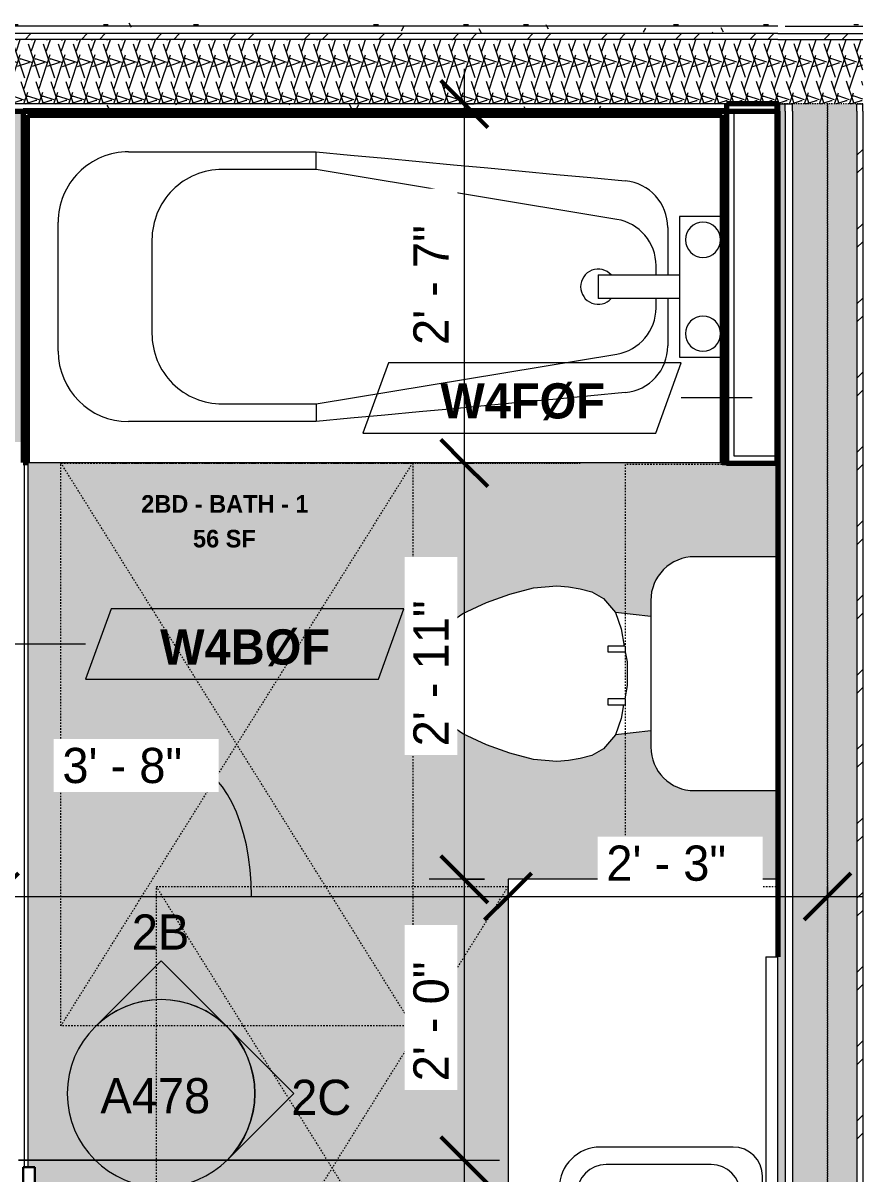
# Model space of a CAD drawing. Header units: inches. Extents: x -10240 to -8600, y 119 to 10383.
# Drawn here: x -9107.6 to -9036, y 10282.8 to 10380.9 of the extents above; entities that cross this region are included whole.
import ezdxf

# ---------------------------------------------------------------- set-up
doc = ezdxf.new("R2010")
doc.units = ezdxf.units.IN
doc.header["$MEASUREMENT"] = 0
doc.linetypes.add('Dash', pattern=[0.25, 0.125, -0.125])
doc.linetypes.add('Dash 3_32_', pattern=[0.1875, 0.09375, -0.09375])
for name, color, linetype, lineweight in [('0-3', 90, 'Continuous', 5), ('A-ANNO-DIMS', 211, 'Continuous', 9), ('A-ANNO-DIMS-32', 211, 'Continuous', 9), ('A-AREA-IDEN', 2, 'Continuous', 9), ('A-DETL-1', 90, 'Dash 3_32_', 18), ('A-DOOR', 31, 'Continuous', 18), ('A-DOOR-3', 31, 'Continuous', 9), ('A-DOOR-4', 31, 'Continuous', 30), ('A-DOOR-FRAM-3', 31, 'Continuous', 30), ('A-GENM', 5, 'Continuous', 9), ('A-GENM-HDLN', 13, 'Dash', 9), ('A-WALL', 113, 'Continuous', 18), ('A-WALL-2', 250, 'Continuous', 18), ('A-WALL-4', 113, 'Continuous', 70), ('A-WALL-IDEN', 211, 'Continuous', 9), ('A-WALL-PATT-1', 50, 'Continuous', 9), ('A-WALL-PATT-2', 253, 'Continuous', 9), ('A-WALL-PATT-3', 8, 'Continuous', 9), ('G-ANNO-SYMB', 111, 'Continuous', 9), ('I-WALL-1', 7, 'Continuous', 70), ('P-SANR-FIXT', 6, 'Continuous', 9), ('Q-CASE', 31, 'Continuous', 9), ('Q-CASE-2', 31, 'Dash', 9)]:
    doc.layers.add(name, color=color, linetype=linetype, lineweight=lineweight)
doc.layers.add('A-AREA-PATT-1', color=255, linetype='Continuous', lineweight=9, transparency=1)
doc.styles.add('Century Gothic', font='ufonts.com_century-gothic.ttf', dxfattribs={"height": 3})
doc.styles.add('Century Gothic_B', font='GOTHICB.TTF', dxfattribs={"height": 3})
doc.styles.add('Century Gothic_B_1', font='GOTHICB.TTF', dxfattribs={"height": 1.5})
doc.dimstyles.new('OD_1__HACK', dxfattribs={"dimscale": 12, "dimtxt": 3.132505, "dimasz": 0.333333, "dimexe": 0.25, "dimexo": 0.166667, "dimgap": 0.041667, "dimtad": 1, "dimdec": 0, "dimzin": 3, "dimdsep": 46, "dimlunit": 4, "dimtxsty": 'Century Gothic', "dimblk1": 'OBLIQUE', "dimblk2": 'OBLIQUE', "dimsah": 1, "dimcen": 0.09, "dimdle": 0.25, "dimazin": 0, "dimtfac": 1, "dimtdec": 4, "dimtix": 1, "dimtmove": 0, "dimatfit": 3, "dimfxl": 1, "dimtvp": 1, "dimtfill": 1, "dimfrac": 2, "dimtolj": 1, "dimtzin": 0, "dimarcsym": 2})
doc.dimstyles.new('OD_1__HACK_1', dxfattribs={"dimscale": 12, "dimtxt": 3.132505, "dimasz": 0.333333, "dimexe": 0.25, "dimexo": 0.166667, "dimgap": 0.041667, "dimtad": 1, "dimdec": 0, "dimzin": 3, "dimdsep": 46, "dimlunit": 4, "dimtxsty": 'Century Gothic', "dimblk1": 'OBLIQUE', "dimblk2": 'OBLIQUE', "dimsah": 1, "dimcen": 0.09, "dimdle": 0.25, "dimazin": 0, "dimtfac": 1, "dimtdec": 4, "dimtix": 1, "dimtmove": 1, "dimatfit": 3, "dimfxl": 1, "dimtvp": 1, "dimtfill": 1, "dimfrac": 2, "dimtolj": 1, "dimtzin": 0, "dimarcsym": 2})
pattern_1 = [(0, (0, 0), (10.24, 2.56), [0.422, -7.258, 0.422, -7.258, -40.96]), (0, (0, 0), (10.24, 2.56), [-15.36, 0.422, -14.938, 0.422, -7.258, -17.92]), (0, (0, 0), (10.24, 2.56), [-38.4, 0.422, -4.698, 0.422, -12.378]), (120, (3.84, 1.28), (-7.33702503, 7.58810013), [0.422, -7.258, 0.422, -7.258, -40.96]), (120, (3.84, 1.28), (-7.33702503, 7.58810013), [-15.36, 0.422, -14.938, 0.422, -7.258, -17.92]), (120, (3.84, 1.28), (-7.33702503, 7.58810013), [-38.4, 0.422, -4.698, 0.422, -12.378]), (240, (5.12, 6.4), (-2.90297497, -10.14810013), [0.422, -7.258, 0.422, -7.258, -40.96]), (240, (5.12, 6.4), (-2.90297497, -10.14810013), [-15.36, 0.422, -14.938, 0.422, -7.258, -17.92]), (240, (5.12, 6.4), (-2.90297497, -10.14810013), [-38.4, 0.422, -4.698, 0.422, -12.378])]
pattern_2 = [(161.57, (0.16, 0.16), (-1.279773737, -0.000426766), [0, -9.107, 1.011, 0]), (18.43, (-0.16, 0.16), (-1.279773737, 0.000426766), [0, -9.107, 1.011, 0]), (108.43, (0.16, 0.16), (0.639452382, -3.199964008), [3.035, -7.083]), (71.57, (-0.16, 0.16), (0.639452382, 3.199964008), [3.035, -7.083])]
pattern_3 = [(45, (0, 0), (-3.1678384, 3.1678384), []), (45, (0, 4.8), (-3.1678384, 3.1678384), [])]

# ---------------------------------------------------------------- blocks, each defined once
blk = doc.blocks.new('CTR - 1st Phase - Common Walls_rvt-1-2ND _ 3RD FLOOR - 2BD A - ADA TYPE B')
at = {"layer": 'A-WALL-PATT-1'}
h = blk.add_hatch(dxfattribs=at)
h.set_pattern_fill('FP_1', color=256, style=0, pattern_type=2)
h.set_pattern_definition(pattern_1)
h.paths.add_polyline_path([(-3344.947, 10380.664), (-3342.974, 10380.664), (-3342.974, 10380.936), (-3418.299, 10380.936), (-3418.299, 10380.664), (-3354.192, 10380.664)], flags=0)
h = blk.add_hatch(dxfattribs=at)
h.set_pattern_fill('FP_1', color=256, style=0, pattern_type=2)
h.set_pattern_definition(pattern_1)
h.paths.add_polyline_path([(-3342.349, 10380.664), (-3335.701, 10380.664), (-3335.701, 10380.936), (-3342.974, 10380.936), (-3342.974, 10380.664)], flags=0)
h = blk.add_hatch(dxfattribs=at)
h.set_pattern_fill('FP_1', color=256, style=0, pattern_type=2)
h.set_pattern_definition(pattern_1)
h.paths.add_polyline_path([(-3417.799, 10380.039), (-3342.349, 10380.044), (-3342.349, 10380.664), (-3417.799, 10380.664), (-3417.799, 10380.106)], flags=0)
h = blk.add_hatch(dxfattribs=at)
h.set_pattern_fill('FP_1', color=256, style=0, pattern_type=2)
h.set_pattern_definition(pattern_1)
h.paths.add_polyline_path([(-3335.701, 10380.039), (-3335.701, 10380.664), (-3342.349, 10380.664), (-3342.349, 10380.039), (-3341.724, 10380.039)], flags=0)
h = blk.add_hatch(dxfattribs=at)
h.set_pattern_fill('FP_1', color=256, style=0, pattern_type=2)
h.set_pattern_definition(pattern_1)
h.paths.add_polyline_path([(-3411.174, 10373.414), (-3342.974, 10373.414), (-3342.974, 10374.039), (-3411.174, 10374.039)], flags=0)
h = blk.add_hatch(dxfattribs=at)
h.set_pattern_fill('FP_1', color=256, style=0, pattern_type=2)
h.set_pattern_definition(pattern_1)
h.paths.add_polyline_path([(-3342.974, 9988.439), (-3342.349, 9988.439), (-3342.349, 10374.039), (-3342.974, 10374.039), (-3342.974, 10027.943)], flags=0)
h = blk.add_hatch(dxfattribs=at)
h.set_pattern_fill('FP_1', color=256, style=0, pattern_type=2)
h.set_pattern_definition(pattern_1)
h.paths.add_polyline_path([(-3335.701, 9988.439), (-3335.701, 10374.039), (-3335.724, 10374.039), (-3335.724, 9988.439)], flags=0)
at = {"layer": 'A-WALL-PATT-2'}
h = blk.add_hatch(dxfattribs=at)
h.set_pattern_fill('FP_2', color=256, style=0, pattern_type=2)
h.set_pattern_definition(pattern_2)
h.paths.add_polyline_path([(-3347.258, 10374.039), (-3341.724, 10374.051), (-3341.724, 10379.539), (-3416.674, 10379.539), (-3416.674, 10374.039), (-3349.569, 10374.039)], flags=0)
h = blk.add_hatch(dxfattribs=at)
h.set_pattern_fill('FP_2', color=256, style=0, pattern_type=2)
h.set_pattern_definition(pattern_2)
h.paths.add_polyline_path([(-3336.224, 10374.039), (-3335.701, 10374.039), (-3335.701, 10379.539), (-3341.724, 10379.539), (-3341.724, 10374.039)], flags=0)
h = blk.add_hatch(dxfattribs=at)
h.set_pattern_fill('FP_2', color=256, style=0, pattern_type=2)
h.set_pattern_definition(pattern_2)
h.paths.add_polyline_path([(-3336.224, 9988.439), (-3336.224, 10374.039), (-3341.724, 10374.039), (-3341.724, 9988.439)], flags=0)
at = {"layer": 'A-WALL-PATT-3'}
h = blk.add_hatch(dxfattribs=at)
h.set_pattern_fill('FP_3', color=256, style=0, pattern_type=2)
h.set_pattern_definition(pattern_3)
h.paths.add_polyline_path([(-3372.683, 10379.539), (-3341.724, 10379.539), (-3341.724, 10380.039), (-3417.174, 10380.039), (-3417.174, 10379.539), (-3391.174, 10379.539)], flags=0)
h = blk.add_hatch(dxfattribs=at)
h.set_pattern_fill('FP_3', color=256, style=0, pattern_type=2)
h.set_pattern_definition(pattern_3)
h.paths.add_polyline_path([(-3335.701, 10379.539), (-3335.701, 10380.039), (-3341.724, 10380.039), (-3341.724, 10379.539)], flags=0)
h = blk.add_hatch(dxfattribs=at)
h.set_pattern_fill('FP_3', color=256, style=0, pattern_type=2)
h.set_pattern_definition(pattern_3)
h.paths.add_polyline_path([(-3335.724, 9988.439), (-3335.724, 10374.039), (-3336.224, 10374.039), (-3336.224, 9988.439)], flags=0)
at = {"layer": 'A-WALL-2'}
for p, q in [((-3342.974, 10380.664), (-3417.799, 10380.664)), ((-3342.974, 10380.039), (-3417.174, 10380.039)), ((-3342.974, 10380.039), (-3342.349, 10380.039)), ((-3342.349, 10380.664), (-3341.724, 10380.664)), ((-3342.349, 10380.039), (-3341.724, 10380.039)), ((-3342.349, 10380.039), (-3341.724, 10380.039)), ((-3341.724, 10380.664), (-3335.701, 10380.664)), ((-3341.724, 10380.039), (-3335.701, 10380.039)), ((-3342.974, 10379.539), (-3416.674, 10379.539)), ((-3342.974, 10379.539), (-3341.724, 10379.539)), ((-3341.724, 10379.539), (-3335.701, 10379.539)), ((-3342.974, 10374.039), (-3411.174, 10374.039)), ((-3342.974, 10374.039), (-3342.349, 10374.039)), ((-3342.349, 10373.414), (-3342.349, 10374.039)), ((-3342.349, 10374.039), (-3341.724, 10374.039)), ((-3341.724, 10373.414), (-3341.724, 10374.039)), ((-3336.224, 10373.414), (-3336.224, 10374.039)), ((-3336.224, 10374.039), (-3335.724, 10374.039)), ((-3336.224, 10374.039), (-3335.724, 10374.039)), ((-3335.724, 10373.414), (-3335.724, 10374.039)), ((-3335.724, 10374.039), (-3335.701, 10374.039)), ((-3335.724, 10374.039), (-3335.701, 10374.039)), ((-3342.349, 10373.414), (-3342.349, 9988.439)), ((-3341.724, 10373.414), (-3341.724, 9988.439)), ((-3336.224, 10373.414), (-3336.224, 9988.439)), ((-3335.724, 10373.414), (-3335.724, 9988.439))]:
    blk.add_line(p, q, dxfattribs=at)
at = {"layer": 'I-WALL-1'}
for p, q in [((-3410.549, 10373.414), (-3342.974, 10373.414)), ((-3342.974, 10373.414), (-3342.974, 10301.289))]:
    blk.add_line(p, q, dxfattribs=at)
blk = doc.blocks.new('Basic Wall _ INT - W4BØF - _5_8 GYP - 2X4 WOOD_BATT_ - 5_8 GYP_ - ___-2845250-2ND _ 3RD FLOOR - 2BD A - ADA TYPE B')
at = {"layer": 'A-WALL'}
for p, q in [((-3407.224, 10283.364), (-3407.224, 10343.449)), ((-3406.935, 10343.449), (-3406.935, 10283.364))]:
    blk.add_line(p, q, dxfattribs=at)
blk = doc.blocks.new('SWING - SINGLE - FLUSH - 2-8 x 6-8 - PASSAGE-3199406-2ND _ 3RD FLOOR - 2BD A - ADA TYPE B')
at = {"layer": 'A-DOOR-3'}
blk.add_arc((16, 2.375), 32.067, 93.57587, 180, dxfattribs=at)
at = {"layer": 'A-DOOR-4'}
for p, q in [((14, 2.375), (14, 34.379)), ((16, 34.379), (14, 34.379)), ((16, 2.375), (16, 34.379)), ((16, 2.375), (14, 2.375))]:
    blk.add_line(p, q, dxfattribs=at)
at = {"layer": 'A-DOOR-FRAM-3'}
for p, q in [((-16, 3.375), (-19, 3.375)), ((-19, 3.375), (-19, 2.375)), ((-16, 2.375), (-16, 3.375)), ((19, 3.375), (16, 3.375)), ((16, 3.375), (16, 2.375)), ((19, 2.375), (19, 3.375)), ((-19, 2.375), (-16, 2.375)), ((16, 2.375), (19, 2.375)), ((-16, -2.375), (-19, -2.375)), ((-19, -2.375), (-19, -3.375)), ((-16, -3.375), (-16, -2.375)), ((19, -2.375), (16, -2.375)), ((16, -2.375), (16, -3.375)), ((19, -3.375), (19, -2.375)), ((-19, -3.375), (-16, -3.375)), ((16, -3.375), (19, -3.375))]:
    blk.add_line(p, q, dxfattribs=at)
blk = doc.blocks.new('M_Sink Vanity-Square - 500 x 440mm-1352614-2ND _ 3RD FLOOR - 2BD A - ADA TYPE B')
at = {"layer": 'P-SANR-FIXT'}
for p, q in [((7.96, 7.092), (-6.725, 7.092)), ((3.618, 7.092), (-2.882, 7.092)), ((0.118, 6.329), (0.118, 1.59)), ((1.118, 6.329), (1.118, 1.59)), ((0.118, 5.217), (-5.225, 5.217)), ((-2.882, 5.592), (0.118, 5.592)), ((1.118, 5.592), (3.618, 5.592)), ((6.46, 5.217), (1.118, 5.217)), ((-9.225, 4.592), (-9.225, -6.73)), ((10.46, -6.91), (10.46, 4.592)), ((-7.725, 2.717), (-7.725, -6.23)), ((8.96, -6.23), (8.96, 2.717)), ((-5.225, -8.73), (6.46, -8.73)), ((-5.725, -10.23), (7.139, -10.23))]:
    blk.add_line(p, q, dxfattribs=at)
for centre, radius, start, end in [((-6.725, 4.592), 2.5, 90, 180), ((-2.882, 6.342), 0.75, 90, 270), ((-1.882, 6.342), 0.75, 360, 180), ((2.618, 6.342), 0.75, 360, 180), ((3.618, 6.342), 0.75, 270, 90), ((7.96, 4.592), 2.5, 360, 90), ((-1.882, 6.342), 0.75, 180, 0), ((0.618, 6.329), 0.5, 360, 180), ((2.618, 6.342), 0.75, 180, 360), ((-5.225, 2.717), 2.5, 90, 180), ((6.46, 2.717), 2.5, 0, 90), ((0.618, 0.125), 1, 360, 180), ((0.618, 1.59), 0.5, 180, 0), ((0.618, 0.125), 1, 180, 0), ((-5.725, -6.73), 3.5, 180, 270), ((-5.225, -6.23), 2.5, 180, 270), ((6.46, -6.23), 2.5, 270, 0), ((7.139, -6.91), 3.321, 270, 0)]:
    blk.add_arc(centre, radius, start, end, dxfattribs=at)
blk = doc.blocks.new('Toilet-Domestic-3D - Toilet-Domestic-3D-3234795-2ND _ 3RD FLOOR - 2BD A - ADA TYPE B')
at = {"layer": 'P-SANR-FIXT'}
for p, q in [((-1.874, 11.5), (-0.5, 12)), ((-0.5, 12), (0.5, 12)), ((0.5, 12), (1.874, 11.5)), ((-3.74, 10), (-2.74, 11)), ((-2.74, 11), (-1.874, 11.5)), ((1.874, 11.5), (2.74, 11)), ((2.74, 11), (3.74, 10)), ((-5.127, 8), (-3.74, 10)), ((3.74, 10), (5.127, 8)), ((-6.06, 6), (-5.127, 8)), ((5.127, 8), (6.06, 6)), ((-6.788, 4), (-6.06, 6)), ((6.06, 6), (6.788, 4)), ((-7.326, 1.992), (-6.788, 4)), ((6.788, 4), (7.326, 1.992)), ((-7.5, 0), (-7.326, 1.992)), ((7.326, 1.992), (7.5, 0)), ((-7.413, -0.996), (-7.5, 0)), ((7.5, 0), (7.413, -0.996)), ((-7.236, -2), (-7.413, -0.996)), ((7.413, -0.996), (7.236, -2)), ((-6.968, -3), (-7.236, -2)), ((7.236, -2), (6.968, -3)), ((-6.401, -4), (-6.968, -3)), ((6.968, -3), (6.401, -4)), ((-5.209, -5), (-6.401, -4)), ((6.401, -4), (5.209, -5)), ((-3.836, -5.5), (-5.209, -5)), ((-4.862, -8.024), (-5.209, -5)), ((-2.648, -5.709), (-3.836, -5.5)), ((-1, -6), (-2.159, -5.796)), ((1.852, -5.85), (1, -6)), ((3.836, -5.5), (2.341, -5.764)), ((5.209, -5), (3.836, -5.5)), ((4.862, -8.024), (5.209, -5)), ((1, -6), (-1, -6)), ((6.25, -8.024), (-6.25, -8.024)), ((-9.976, -11.75), (-9.976, -18.851)), ((9.976, -18.851), (9.976, -11.75))]:
    blk.add_line(p, q, dxfattribs=at)
for centre, start, end in [((-6.25, -11.75), 90, 180), ((6.25, -11.75), 0, 90)]:
    blk.add_arc(centre, 3.726, start, end, dxfattribs=at)
blk = doc.blocks.new('Bath Vanity - Bath Vanity 60_-2708009-2ND _ 3RD FLOOR - 2BD A - ADA TYPE B')
at = {"layer": 'Q-CASE'}
for p, q in [((-29.262, -1), (-29.262, -24)), ((30.738, -24), (30.738, -1)), ((-29.262, -24), (30.738, -24))]:
    blk.add_line(p, q, dxfattribs=at)
blk = doc.blocks.new('Bath Tub - Maestro - 60_x30_-1372872-2ND _ 3RD FLOOR - 2BD A - ADA TYPE B')
at = {"layer": 'P-SANR-FIXT'}
for p, q in [((59.625, 0), (0.375, 0)), ((35, -3.5), (51, -3.5)), ((35, -5), (35, -3.5)), ((35, -5), (9.345, -9.257)), ((43, -5), (35, -5)), ((4, -9), (0.375, -9)), ((4, -14), (4, -9)), ((57, -9.5), (57, -20.5)), ((5, -14), (5, -9.955)), ((49, -19), (49, -11)), ((6, -13.203), (6, -14)), ((4, -16), (4, -14)), ((4, -14), (10.938, -14)), ((10.938, -16), (10.938, -14)), ((4, -21), (4, -16)), ((10.938, -16), (4, -16)), ((5, -20.045), (5, -16)), ((6, -16), (6, -16.797)), ((0.375, -21), (4, -21)), ((9.345, -20.743), (35, -25)), ((35, -25), (35, -26.5)), ((35, -25), (43, -25)), ((51, -26.5), (35, -26.5))]:
    blk.add_line(p, q, dxfattribs=at)
at = {"layer": 'P-SANR-FIXT', "flags": 128}
for points in [[(8.627, -5.973), (11.557, -5.698), (14.487, -5.423), (17.418, -5.148), (20.348, -4.874), (23.279, -4.599), (26.209, -4.324), (29.139, -4.049), (32.07, -3.775), (35, -3.5)], [(35, -26.5), (32.07, -26.225), (29.139, -25.951), (26.209, -25.676), (23.279, -25.401), (20.348, -25.126), (17.418, -24.852), (14.487, -24.577), (11.557, -24.302), (8.627, -24.027)]]:
    blk.add_lwpolyline(points, dxfattribs=at)
at = {"layer": 'P-SANR-FIXT'}
for centre, radius, start, end in [((51, -9.5), 6, 0, 90), ((43, -11), 6, 360, 90), ((9, -9.955), 4, 95.35583, 180), ((2, -11), 1.5, 0, 180), ((10, -13.203), 4, 99.42227, 180), ((2, -11), 1.5, 180, 360), ((10.938, -15), 1.5, 0, 137.92893), ((10.938, -15), 1.5, 222.07107, 360), ((2, -19), 1.5, 0, 180), ((10, -16.797), 4, 180, 260.57773), ((2, -19), 1.5, 180, 360), ((43, -19), 6, 270, 0), ((9, -20.045), 4, 180, 264.64417), ((51, -20.5), 6, 270, 0)]:
    blk.add_arc(centre, radius, start, end, dxfattribs=at)
blk = doc.blocks.new('ADA Clearances - 30_x48_-1721104-2ND _ 3RD FLOOR - 2BD A - ADA TYPE B')
at = {"layer": 'A-GENM-HDLN'}
for p, q in [((15, 24), (-15, -24)), ((-15, 24), (15, -24)), ((-15, -24), (-15, 24)), ((-15, 24), (15, 24)), ((15, 24), (15, -24)), ((15, -24), (-15, -24))]:
    blk.add_line(p, q, dxfattribs=at)
blk = doc.blocks.new('ADA Clearances - 30_x48_-V4-2ND _ 3RD FLOOR - 2BD A - ADA TYPE B')
at = {"layer": 'A-GENM-HDLN'}
for p, q in [((15, 24), (-15, -24)), ((-15, 24), (15, -24)), ((-15, 24), (15, 24)), ((15, 24), (15, -24)), ((15, -24), (-15, -24))]:
    blk.add_line(p, q, dxfattribs=at)
blk = doc.blocks.new('BATHROOM MIRROR - BATHROOM MIRROR 48_-3124766-2ND _ 3RD FLOOR - 2BD A - ADA TYPE B')
at = {"layer": 'Q-CASE'}
for p, q in [((24.738, 24), (-23.262, 24)), ((-23.262, 23), (-23.262, 24)), ((24.738, 24), (24.738, 23)), ((-23.262, 23), (24.738, 23))]:
    blk.add_line(p, q, dxfattribs=at)
blk = doc.blocks.new('300 Series Wall Hung Cabinet_326 - 36_-2909952-2ND _ 3RD FLOOR - 2BD A - ADA TYPE B')
at = {"layer": 'Q-CASE'}
for p, q in [((-2.5, -13.188), (-2.012, -13.188)), ((-2.5, -13.188), (-2.5, -14.687)), ((-2.012, -14.687), (-2.012, -13.188)), ((2, -13.188), (2.488, -13.188)), ((2, -13.188), (2, -14.687)), ((2.488, -14.687), (2.488, -13.188)), ((-2.5, -14.687), (-2.012, -14.687)), ((2, -14.687), (2.488, -14.687))]:
    blk.add_line(p, q, dxfattribs=at)
at = {"layer": 'Q-CASE-2'}
for p, q in [((18, -0.188), (-18, -0.188)), ((-18, -0.188), (-18, -13.188)), ((18, -13.188), (18, -0.188)), ((-18, -13.188), (18, -13.188))]:
    blk.add_line(p, q, dxfattribs=at)
blk = doc.blocks.new('Basic Wall _ INT - W4FØF - INT - _5_8 GYP - 2X4 WOOD_BATT__ - ___-3100134-2ND _ 3RD FLOOR - 2BD A - ADA TYPE B')
at = {"layer": 'A-WALL'}
for p, q in [((-3347.762, 10343.449), (-3347.762, 10343.414)), ((-3347.474, 10343.414), (-3347.762, 10343.414)), ((-3347.474, 10343.449), (-3347.474, 10343.414)), ((-3347.392, 10343.414), (-3347.474, 10343.414)), ((-3347.349, 10343.414), (-3347.392, 10343.414))]:
    blk.add_line(p, q, dxfattribs=at)
blk = doc.blocks.new('Elevation - Filled Arrow-152140-2ND _ 3RD FLOOR - 2BD A - ADA TYPE B')
at = {"layer": 'G-ANNO-SYMB'}
for start, end in [(360, 180), (180, 360)]:
    blk.add_arc((0, 0), 0.25, start, end, dxfattribs=at)
blk = doc.blocks.new('Elevation - Filled Arrow-151867-2ND _ 3RD FLOOR - 2BD A - ADA TYPE B')
at = {"layer": 'G-ANNO-SYMB'}
for p, q in [((0, 0.3536), (-0.1768, 0.1768)), ((0.1768, 0.1768), (0, 0.3536))]:
    blk.add_line(p, q, dxfattribs=at)
blk.add_arc((0, 0), 0.25, 45, 135, dxfattribs=at)
blk = doc.blocks.new('DIMBLOCK50-2ND _ 3RD FLOOR - 2BD A - ADA TYPE B')
at = {"layer": 'A-ANNO-DIMS-32', "lineweight": 50}
for p, q in [((-9110.022, 10306.444), (-9108.022, 10308.444)), ((-9066.272, 10306.444), (-9064.272, 10308.444)), ((-9110.022, 10306.444), (-9112.022, 10304.444)), ((-9066.272, 10306.444), (-9068.272, 10304.444))]:
    blk.add_line(p, q, dxfattribs=at)
at = {"layer": 'A-ANNO-DIMS-32'}
for p, q in [((-9110.022, 10307.273), (-9110.022, 10303.444)), ((-9110.022, 10306.444), (-9110.022, 10307.273)), ((-9066.272, 10307.273), (-9066.272, 10303.444)), ((-9066.272, 10306.444), (-9066.272, 10307.273)), ((-9110.022, 10306.444), (-9066.272, 10306.444))]:
    blk.add_line(p, q, dxfattribs=at)
blk.add_ellipse((-9093.797, 10306.444), major_axis=(0, 11.292), ratio=0.500402, start_param=4.712389, end_param=6.283185, dxfattribs=at)
at = {"layer": 'A-ANNO-DIMS-32', "color": 0, "insert": (-9104.289, 10319.12), "char_height": 3, "width": 12.58969, "attachment_point": 1, "line_spacing_factor": 0.984502, "style": 'Century Gothic', "bg_fill": 3, "box_fill_scale": 1.25, "bg_fill_color": 256, "bg_fill_true_color": 13158600, "bg_fill_transparency": 0}
blk.add_mtext('3\' - 8"', dxfattribs=at)
blk = doc.blocks.new('_Oblique')
at = {"color": 0, "linetype": 'ByBlock', "lineweight": -2}
blk.add_line((-0.5, -0.5), (0.5, 0.5), dxfattribs=at)
blk = doc.blocks.new('DIMBLOCK51-2ND _ 3RD FLOOR - 2BD A - ADA TYPE B')
at = {"layer": 'A-ANNO-DIMS-32', "lineweight": 50}
for p, q in [((-9066.272, 10306.444), (-9064.272, 10308.444)), ((-9039.022, 10306.444), (-9037.022, 10308.444)), ((-9066.272, 10306.444), (-9068.272, 10304.444)), ((-9039.022, 10306.444), (-9041.022, 10304.444))]:
    blk.add_line(p, q, dxfattribs=at)
at = {"layer": 'A-ANNO-DIMS-32'}
for p, q in [((-9066.272, 10307.273), (-9066.272, 10303.444)), ((-9066.272, 10306.444), (-9066.272, 10307.273)), ((-9039.022, 10307.273), (-9039.022, 10303.444)), ((-9039.022, 10306.444), (-9039.022, 10307.273)), ((-9066.272, 10306.444), (-9036.022, 10306.444))]:
    blk.add_line(p, q, dxfattribs=at)
at = {"layer": 'A-ANNO-DIMS-32', "color": 0, "insert": (-9057.892, 10310.79), "char_height": 3, "width": 12.58969, "attachment_point": 1, "line_spacing_factor": 0.984502, "style": 'Century Gothic', "bg_fill": 3, "box_fill_scale": 1.25, "bg_fill_color": 256, "bg_fill_true_color": 13158600, "bg_fill_transparency": 0}
blk.add_mtext('2\' - 3"', dxfattribs=at)
blk = doc.blocks.new('DIMBLOCK52-2ND _ 3RD FLOOR - 2BD A - ADA TYPE B')
at = {"layer": 'A-ANNO-DIMS-32'}
for p, q in [((-9070.007, 10377.039), (-9070.007, 10343.414)), ((-9069.178, 10374.039), (-9073.007, 10374.039)), ((-9070.007, 10374.039), (-9069.178, 10374.039)), ((-9069.178, 10343.414), (-9073.007, 10343.414)), ((-9070.007, 10343.414), (-9069.178, 10343.414))]:
    blk.add_line(p, q, dxfattribs=at)
at = {"layer": 'A-ANNO-DIMS-32', "lineweight": 50}
for p, q in [((-9070.007, 10374.039), (-9072.007, 10376.039)), ((-9070.007, 10374.039), (-9068.007, 10372.039)), ((-9070.007, 10343.414), (-9072.007, 10345.414)), ((-9070.007, 10343.414), (-9068.007, 10341.414))]:
    blk.add_line(p, q, dxfattribs=at)
at = {"layer": 'A-ANNO-DIMS-32', "color": 0, "insert": (-9074.352, 10353.481), "char_height": 3, "width": 12.58969, "attachment_point": 1, "rotation": 90, "line_spacing_factor": 0.984502, "style": 'Century Gothic', "bg_fill": 3, "box_fill_scale": 1.25, "bg_fill_color": 256, "bg_fill_true_color": 13158600, "bg_fill_transparency": 0}
blk.add_mtext('2\' - 7"', dxfattribs=at)
blk = doc.blocks.new('DIMBLOCK53-2ND _ 3RD FLOOR - 2BD A - ADA TYPE B')
at = {"layer": 'A-ANNO-DIMS-32', "lineweight": 50}
for p, q in [((-9070.007, 10343.414), (-9072.007, 10345.414)), ((-9070.007, 10343.414), (-9068.007, 10341.414)), ((-9070.007, 10307.914), (-9072.007, 10309.914)), ((-9070.007, 10307.914), (-9068.007, 10305.914))]:
    blk.add_line(p, q, dxfattribs=at)
at = {"layer": 'A-ANNO-DIMS-32'}
for p, q in [((-9069.178, 10343.414), (-9073.007, 10343.414)), ((-9070.007, 10343.414), (-9070.007, 10307.914)), ((-9070.007, 10343.414), (-9069.178, 10343.414)), ((-9068.272, 10307.914), (-9073.007, 10307.914)), ((-9070.007, 10307.914), (-9068.272, 10307.914))]:
    blk.add_line(p, q, dxfattribs=at)
at = {"layer": 'A-ANNO-DIMS-32', "color": 0, "insert": (-9074.352, 10319.25), "char_height": 3, "width": 15.39402, "attachment_point": 1, "rotation": 90, "line_spacing_factor": 0.984502, "style": 'Century Gothic', "bg_fill": 3, "box_fill_scale": 1.25, "bg_fill_color": 256, "bg_fill_true_color": 13158600, "bg_fill_transparency": 0}
blk.add_mtext('2\' - 11"', dxfattribs=at)
blk = doc.blocks.new('DIMBLOCK54-2ND _ 3RD FLOOR - 2BD A - ADA TYPE B')
at = {"layer": 'A-ANNO-DIMS-32', "lineweight": 50}
for p, q in [((-9070.007, 10307.914), (-9072.007, 10309.914)), ((-9070.007, 10307.914), (-9068.007, 10305.914)), ((-9070.007, 10283.949), (-9072.007, 10285.949)), ((-9070.007, 10283.949), (-9068.007, 10281.949))]:
    blk.add_line(p, q, dxfattribs=at)
at = {"layer": 'A-ANNO-DIMS-32'}
for p, q in [((-9068.272, 10307.914), (-9073.007, 10307.914)), ((-9070.007, 10307.914), (-9070.007, 10283.949)), ((-9070.007, 10307.914), (-9068.272, 10307.914)), ((-9108.022, 10283.949), (-9067.007, 10283.949)), ((-9070.007, 10283.949), (-9108.022, 10283.949))]:
    blk.add_line(p, q, dxfattribs=at)
at = {"layer": 'A-ANNO-DIMS-32', "color": 0, "insert": (-9074.352, 10290.686), "char_height": 3, "width": 12.58969, "attachment_point": 1, "rotation": 90, "line_spacing_factor": 0.984502, "style": 'Century Gothic', "bg_fill": 3, "box_fill_scale": 1.25, "bg_fill_color": 256, "bg_fill_true_color": 13158600, "bg_fill_transparency": 0}
blk.add_mtext('2\' - 0"', dxfattribs=at)
blk = doc.blocks.new('DIMBLOCK55-2ND _ 3RD FLOOR - 2BD A - ADA TYPE B')
at = {"layer": 'A-ANNO-DIMS-32', "lineweight": 50}
for p, q in [((-9070.007, 10283.949), (-9072.007, 10285.949)), ((-9070.007, 10283.949), (-9068.007, 10281.949)), ((-9070.007, 10247.914), (-9072.007, 10249.914)), ((-9070.007, 10247.914), (-9068.007, 10245.914))]:
    blk.add_line(p, q, dxfattribs=at)
at = {"layer": 'A-ANNO-DIMS-32'}
for p, q in [((-9108.022, 10283.949), (-9067.007, 10283.949)), ((-9070.007, 10283.949), (-9108.022, 10283.949)), ((-9070.007, 10283.949), (-9070.007, 10247.914)), ((-9068.272, 10247.914), (-9073.007, 10247.914)), ((-9070.007, 10247.914), (-9068.272, 10247.914))]:
    blk.add_line(p, q, dxfattribs=at)
at = {"layer": 'A-ANNO-DIMS-32', "color": 0, "insert": (-9074.352, 10260.686), "char_height": 3, "width": 12.58969, "attachment_point": 1, "rotation": 90, "line_spacing_factor": 0.984502, "style": 'Century Gothic', "bg_fill": 3, "box_fill_scale": 1.25, "bg_fill_color": 256, "bg_fill_true_color": 13158600, "bg_fill_transparency": 0}
blk.add_mtext('3\' - 0"', dxfattribs=at)
blk = doc.blocks.new('Wall Tag - ONE-2663183-2ND _ 3RD FLOOR - 2BD A - ADA TYPE B')
at = {"layer": 'A-WALL-IDEN'}
for p, q in [((-0.3561, 0.0937), (-0.4244, -0.0937)), ((0.4244, 0.0937), (-0.3561, 0.0937)), ((0.3561, -0.0937), (0.4244, 0.0937)), ((-0.4244, -0.0937), (0.3561, -0.0937))]:
    blk.add_line(p, q, dxfattribs=at)

msp = doc.modelspace()

# ---------------------------------------------------------------- hatches: boundary and pattern name
at = {"layer": 'A-AREA-PATT-1'}
h = msp.add_hatch(color=256, dxfattribs=at)
h.paths.add_polyline_path([(-9072.981, 10245.364), (-9070.022, 10245.364), (-9070.022, 10248.739), (-9067.022, 10248.739), (-9067.022, 10248.153), (-9066.272, 10248.153), (-9066.272, 10307.914), (-9043.272, 10307.914), (-9043.272, 10315.472), (-9050.373, 10315.472), (-9051.337, 10315.599), (-9052.236, 10315.972), (-9053.008, 10316.564), (-9053.6, 10317.336), (-9053.972, 10318.234), (-9054.099, 10319.199), (-9054.099, 10320.587), (-9057.123, 10320.239), (-9058.123, 10319.048), (-9059.123, 10318.481), (-9060.123, 10318.213), (-9061.127, 10318.036), (-9062.123, 10317.949), (-9064.115, 10318.123), (-9066.272, 10318.715), (-9068.123, 10319.389), (-9070.123, 10320.321), (-9072.123, 10321.709), (-9073.123, 10322.709), (-9073.623, 10323.575), (-9074.123, 10324.949), (-9074.123, 10325.949), (-9073.623, 10327.322), (-9073.123, 10328.188), (-9072.123, 10329.188), (-9070.123, 10330.576), (-9068.123, 10331.509), (-9066.123, 10332.236), (-9064.115, 10332.774), (-9062.123, 10332.949), (-9061.127, 10332.862), (-9060.123, 10332.685), (-9059.123, 10332.417), (-9058.123, 10331.85), (-9057.123, 10330.658), (-9054.099, 10330.31), (-9054.099, 10331.699), (-9053.972, 10332.663), (-9053.6, 10333.562), (-9053.008, 10334.334), (-9052.236, 10334.926), (-9051.337, 10335.298), (-9050.373, 10335.425), (-9043.272, 10335.425), (-9043.272, 10343.414), (-9048.06, 10343.414), (-9048.06, 10343.449), (-9107.233, 10343.449), (-9107.233, 10283.364), (-9106.647, 10283.364), (-9106.647, 10280.364), (-9110.022, 10280.364), (-9110.022, 10248.364), (-9107.022, 10248.364), (-9107.022, 10248.739), (-9104.022, 10248.739), (-9104.022, 10245.364), (-9091.472, 10245.364)], flags=0)
h.paths.add_polyline_path([(-9110.022, 10345.214), (-9107.647, 10345.214), (-9107.647, 10373.414), (-9110.847, 10373.414), (-9110.847, 10349.089), (-9110.022, 10348.09), (-9110.022, 10345.839)], flags=0)

# ---------------------------------------------------------------- linework, layer by layer
at = {"layer": 'A-DETL-1'}
for p, q in [((-9039.022, 10374.039), (-9118.822, 10374.039)), ((-9035.999, 10374.039), (-9039.022, 10374.039)), ((-9039.022, 10374.039), (-9039.022, 9988.439)), ((-9039.022, 9988.439), (-9039.022, 10374.039)), ((-9100.022, 10343.414), (-9060.022, 10343.414)), ((-9058.022, 10307.914), (-9066.272, 10307.914)), ((-9066.272, 10307.914), (-9066.272, 10247.914))]:
    msp.add_line(p, q, dxfattribs=at)
at = {"layer": 'A-WALL'}
for p, q in [((-9043.522, 10374.039), (-9043.522, 10343.414)), ((-9043.522, 10373.414), (-9047.022, 10373.414)), ((-9047.022, 10373.414), (-9047.022, 10344.039)), ((-9047.022, 10344.039), (-9043.522, 10344.039))]:
    msp.add_line(p, q, dxfattribs=at)
at = {"layer": 'A-WALL-4'}
for p, q in [((-9043.272, 10374.039), (-9047.647, 10374.039)), ((-9047.647, 10374.039), (-9047.647, 10343.414)), ((-9043.272, 10343.414), (-9043.272, 10374.039)), ((-9047.647, 10373.449), (-9107.647, 10373.449)), ((-9107.647, 10373.449), (-9107.647, 10343.449)), ((-9107.272, 10373.074), (-9048.022, 10373.074)), ((-9107.272, 10343.449), (-9107.272, 10373.074)), ((-9048.022, 10373.074), (-9048.022, 10343.449)), ((-9047.647, 10343.449), (-9047.647, 10373.449)), ((-9107.647, 10343.449), (-9107.272, 10343.449)), ((-9048.022, 10343.449), (-9047.647, 10343.449)), ((-9047.647, 10343.414), (-9043.272, 10343.414))]:
    msp.add_line(p, q, dxfattribs=at)
at = {"layer": 'A-WALL-IDEN'}
for p, q in [((-9045.459, 10348.965), (-9051.497, 10348.965)), ((-9110.022, 10327.981), (-9102.311, 10327.981))]:
    msp.add_line(p, q, dxfattribs=at)

# ---------------------------------------------------------------- block references
at = {"layer": '0-3'}
msp.add_blockref('CTR - 1st Phase - Common Walls_rvt-1-2ND _ 3RD FLOOR - 2BD A - ADA TYPE B', (-5700.298, 0), dxfattribs=at)
at = {"layer": 'A-DOOR', "rotation": 269.9999999999993}
msp.add_blockref('SWING - SINGLE - FLUSH - 2-8 x 6-8 - PASSAGE-3199406-2ND _ 3RD FLOOR - 2BD A - ADA TYPE B', (-9110.022, 10264.364), dxfattribs=at)
at = {"layer": 'A-GENM', "rotation": 180}
for name, p in [('ADA Clearances - 30_x48_-1721104-2ND _ 3RD FLOOR - 2BD A - ADA TYPE B', (-9089.407, 10319.414)), ('ADA Clearances - 30_x48_-V4-2ND _ 3RD FLOOR - 2BD A - ADA TYPE B', (-9081.272, 10283.289))]:
    msp.add_blockref(name, p, dxfattribs=at)
at = {"layer": 'A-WALL'}
for name in ['Basic Wall _ INT - W4BØF - _5_8 GYP - 2X4 WOOD_BATT_ - 5_8 GYP_ - ___-2845250-2ND _ 3RD FLOOR - 2BD A - ADA TYPE B', 'Basic Wall _ INT - W4FØF - INT - _5_8 GYP - 2X4 WOOD_BATT__ - ___-3100134-2ND _ 3RD FLOOR - 2BD A - ADA TYPE B']:
    msp.add_blockref(name, (-5700.298, 0), dxfattribs=at)
at = {"layer": 'G-ANNO-SYMB', "xscale": 31.99999999999999, "yscale": 31.99999999999999, "zscale": 31.99999999999999}
for name in ['Elevation - Filled Arrow-151867-2ND _ 3RD FLOOR - 2BD A - ADA TYPE B', 'Elevation - Filled Arrow-152140-2ND _ 3RD FLOOR - 2BD A - ADA TYPE B']:
    msp.add_blockref(name, (-9095.871, 10289.649), dxfattribs=at)
at = {"layer": 'G-ANNO-SYMB', "extrusion": (0, 0, -1), "xscale": 31.99999999999999, "yscale": 31.99999999999999, "zscale": 31.99999999999999, "rotation": 89.99999999999955}
msp.add_blockref('Elevation - Filled Arrow-151867-2ND _ 3RD FLOOR - 2BD A - ADA TYPE B', (9095.871, 10289.649), dxfattribs=at)
at = {"layer": 'P-SANR-FIXT'}
for name, p, rotation in [('Bath Tub - Maestro - 60_x30_-1372872-2ND _ 3RD FLOOR - 2BD A - ADA TYPE B', (-9047.647, 10343.449), 180), ('Toilet-Domestic-3D - Toilet-Domestic-3D-3234795-2ND _ 3RD FLOOR - 2BD A - ADA TYPE B', (-9062.123, 10325.449), 89.99999999990094), ('M_Sink Vanity-Square - 500 x 440mm-1352614-2ND _ 3RD FLOOR - 2BD A - ADA TYPE B', (-9051.671, 10275.857), 269.9999999996434)]:
    msp.add_blockref(name, p, dxfattribs=dict(at, rotation=rotation))
at = {"layer": 'Q-CASE'}
for name, p, rotation in [('300 Series Wall Hung Cabinet_326 - 36_-2909952-2ND _ 3RD FLOOR - 2BD A - ADA TYPE B', (-9043.084, 10325.289), 269.9999999999746), ('Bath Vanity - Bath Vanity 60_-2708009-2ND _ 3RD FLOOR - 2BD A - ADA TYPE B', (-9042.272, 10278.652), 269.9999999998242), ('BATHROOM MIRROR - BATHROOM MIRROR 48_-3124766-2ND _ 3RD FLOOR - 2BD A - ADA TYPE B', (-9067.272, 10278.027), 269.9999999998554)]:
    msp.add_blockref(name, p, dxfattribs=dict(at, rotation=rotation))

# ---------------------------------------------------------------- texts
at = {"layer": 'A-AREA-IDEN', "char_height": 1.5, "attachment_point": 1, "style": 'Century Gothic_B_1'}
for s, insert, width in [('2BD - BATH - 1', (-9097.562, 10340.676), 16.463), ('56 SF', (-9093.147, 10337.714), 5.757)]:
    msp.add_mtext(s, dxfattribs=dict(at, insert=insert, width=width))
at = {"layer": 'A-WALL-IDEN', "insert": (-9095.948, 10329.229), "char_height": 3, "width": 17.372, "attachment_point": 1, "style": 'Century Gothic_B'}
msp.add_mtext('W4BØF', dxfattribs=at)
at = {"layer": 'G-ANNO-SYMB', "char_height": 3, "attachment_point": 1, "style": 'Century Gothic'}
for s, insert, width in [('2B', (-9098.368, 10304.914), 5.757), ('A478', (-9101.047, 10290.955), 12.221), ('2C', (-9084.772, 10290.821), 6.969)]:
    msp.add_mtext(s, dxfattribs=dict(at, insert=insert, width=width))

# ---------------------------------------------------------------- next in the draw order: dimensions: what is measured, and where the dimension line sits
at = {"layer": 'A-ANNO-DIMS'}
dim = msp.add_linear_dim(base=(-9070.007, 10343.414), p1=(-9067.178, 10374.039), p2=(-9067.178, 10343.414), angle=90, dimstyle='OD_1__HACK', override={"dimpost": '<>', "dimfxl": 30.625}, dxfattribs=at)
dim.commit()
dim.dimension.update_dxf_attribs({"geometry": 'DIMBLOCK52-2ND _ 3RD FLOOR - 2BD A - ADA TYPE B', "text_midpoint": (-9072.082, 10358.727)})
dim = msp.add_linear_dim(base=(-9066.272, 10306.444), p1=(-9110.022, 10309.273), p2=(-9066.272, 10309.273), dimstyle='OD_1__HACK_1', override={"dimpost": '<>', "dimfxl": 43.75}, dxfattribs=at)
dim.commit()
dim.dimension.update_dxf_attribs({"geometry": 'DIMBLOCK50-2ND _ 3RD FLOOR - 2BD A - ADA TYPE B', "text_midpoint": (-9097.994, 10317.12), "dimtype": 160})

# ---------------------------------------------------------------- next in the draw order: block references
at = {"layer": 'A-WALL-IDEN', "xscale": 31.99999999999999, "yscale": 31.99999999999999, "zscale": 31.99999999999999}
msp.add_blockref('Wall Tag - ONE-2663183-2ND _ 3RD FLOOR - 2BD A - ADA TYPE B', (-9065.076, 10348.965), dxfattribs=at)

# ---------------------------------------------------------------- next in the draw order: texts
at = {"layer": 'A-WALL-IDEN', "insert": (-9072.047, 10350.213), "char_height": 3, "width": 16.766, "attachment_point": 1, "style": 'Century Gothic_B'}
msp.add_mtext('W4FØF', dxfattribs=at)

# ---------------------------------------------------------------- next in the draw order: dimensions: what is measured, and where the dimension line sits
at = {"layer": 'A-ANNO-DIMS'}
dim = msp.add_linear_dim(base=(-9039.022, 10306.444), p1=(-9066.272, 10309.273), p2=(-9039.022, 10309.273), dimstyle='OD_1__HACK', override={"dimpost": '<>', "dimfxl": 27.25}, dxfattribs=at)
dim.commit()
dim.dimension.update_dxf_attribs({"geometry": 'DIMBLOCK51-2ND _ 3RD FLOOR - 2BD A - ADA TYPE B', "text_midpoint": (-9052.647, 10308.52)})

# ---------------------------------------------------------------- next in the draw order: dimensions: what is measured, and where the dimension line sits
dim = msp.add_linear_dim(base=(-9070.006892951, 10307.914396115), p1=(-9067.178465826, 10343.414396107), p2=(-9066.271592021, 10307.914396115), angle=90, dimstyle='OD_1__HACK', override={"dimpost": '<>', "dimfxl": 35.511581}, dxfattribs=at)
dim.commit()
dim.dimension.update_dxf_attribs({"geometry": 'DIMBLOCK53-2ND _ 3RD FLOOR - 2BD A - ADA TYPE B', "text_midpoint": (-9072.044622398, 10325.664396111)})

# ---------------------------------------------------------------- next in the draw order: block references
at = {"layer": 'A-WALL-IDEN', "xscale": 31.99999999999999, "yscale": 31.99999999999999, "zscale": 31.99999999999999}
msp.add_blockref('Wall Tag - ONE-2663183-2ND _ 3RD FLOOR - 2BD A - ADA TYPE B', (-9088.732, 10327.981), dxfattribs=at)

# ---------------------------------------------------------------- next in the draw order: dimensions: what is measured, and where the dimension line sits
at = {"layer": 'A-ANNO-DIMS'}
dim = msp.add_linear_dim(base=(-9070.007, 10283.949), p1=(-9066.272, 10307.914), p2=(-9110.022, 10283.949), angle=90, dimstyle='OD_1__HACK', override={"dimpost": '<>', "dimfxl": 49.883748}, dxfattribs=at)
dim.commit()
dim.dimension.update_dxf_attribs({"geometry": 'DIMBLOCK54-2ND _ 3RD FLOOR - 2BD A - ADA TYPE B', "text_midpoint": (-9072.082, 10295.932)})

# ---------------------------------------------------------------- next in the draw order: dimensions: what is measured, and where the dimension line sits
dim = msp.add_linear_dim(base=(-9070.007, 10247.914), p1=(-9110.022, 10283.949), p2=(-9066.272, 10247.914), angle=90, dimstyle='OD_1__HACK', override={"dimpost": '<>', "dimfxl": 56.679597}, dxfattribs=at)
dim.commit()
dim.dimension.update_dxf_attribs({"geometry": 'DIMBLOCK55-2ND _ 3RD FLOOR - 2BD A - ADA TYPE B', "text_midpoint": (-9072.082, 10265.932)})

doc.saveas('drawing.dxf')
